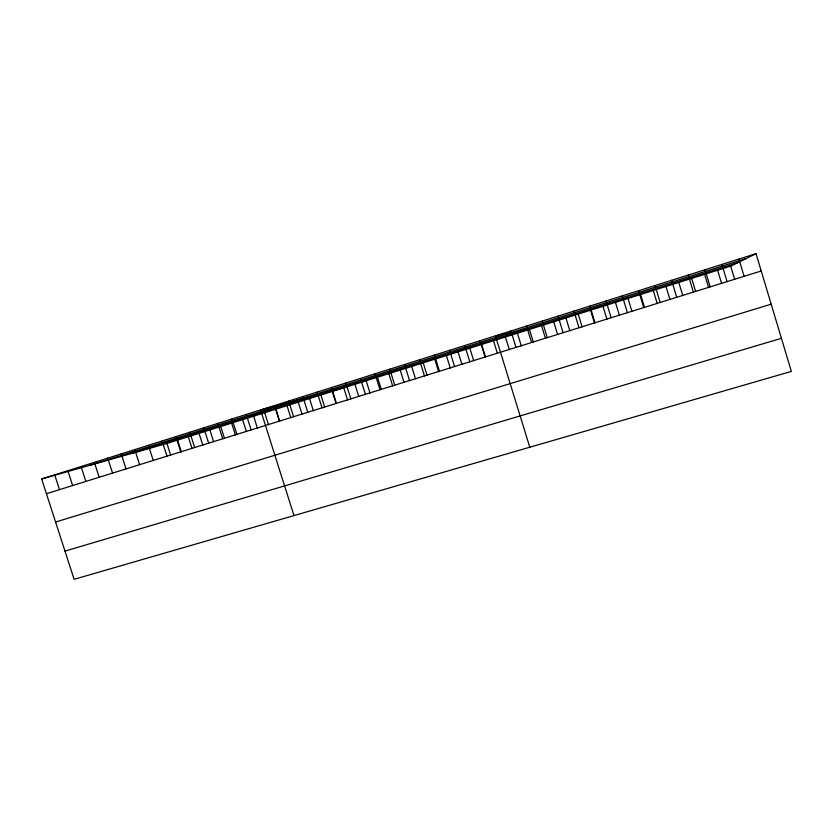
<?xml version="1.0" encoding="UTF-8"?>
<svg xmlns="http://www.w3.org/2000/svg" width="833" height="833" viewBox="0 0 833 833"><rect width="100%" height="100%" fill="white"/><g stroke="black" fill="none" stroke-linecap="round" stroke-linejoin="round"><path stroke-width="1.25" d="M41.65 478.975L166.944 443.448L730.687 266.154L756.031 253.68L791.35 371.403L74.106 579.32L41.65 478.975L756.031 253.68M89.652 465.366L746.118 258.553M131.739 453.423L737.642 262.728M46.419 493.719L761.227 270.975M55.572 522.02L771.181 304.18M64.984 551.123L781.427 338.323M67.848 470.718L72.638 485.545M54.707 474.862L59.487 489.648M121.212 453.881L126.033 468.906M107.749 458.129L112.559 473.102M94.368 462.357L99.169 477.278M81.072 466.542L85.861 481.422M177.596 440.095L181.334 451.83M175.919 436.638L180.771 451.85M166.944 443.448L170.671 455.151M162.112 440.99L166.954 456.151M148.399 445.311L153.23 460.43M134.769 449.612L139.59 464.679M231.991 418.947L236.884 434.368M231.636 423.102L235.406 434.982M220.724 426.527L224.483 438.387M217.84 423.414L222.723 438.783M209.864 429.943L213.623 441.771M203.783 427.85L208.646 443.166M199.056 433.347L202.804 445.134M189.799 432.254L194.662 447.519M188.3 436.731L192.048 448.487M288.655 401.079L293.58 416.698M287.01 405.681L290.811 417.718M275.827 409.201L279.617 421.206M274.567 405.525L279.482 421.092M264.696 412.699L268.486 424.674M293.976 515.585L260.573 409.94L343.769 387.834L347.59 400.027M253.628 416.188L257.407 428.131M246.235 414.459L251.139 429.922M242.601 419.645L246.381 431.556M345.882 383.034L350.839 398.861M331.44 387.584L336.386 403.359M332.305 391.437L336.115 403.599M320.892 395.029L324.703 407.16M317.081 392.114L322.027 407.837M309.543 398.601L313.354 410.69M302.827 396.612L307.762 412.283M298.245 402.152L302.046 414.22M404.557 364.521L409.555 380.556M400.225 370.081L404.067 382.43M389.75 369.196L394.738 385.179M388.824 373.663L392.666 385.981M377.474 377.234L381.316 389.521M375.037 373.84L380.015 389.761M366.187 380.785L370.019 393.041M360.408 378.442L365.375 394.321M354.952 384.315L358.773 396.539M458.077 351.88L461.961 364.396M449.56 350.329L454.589 366.53M446.394 355.556L450.268 368.03M434.462 355.087L439.48 371.237M434.764 359.221L438.627 371.664M423.195 362.855L427.058 375.267M419.468 359.825L424.466 375.912M411.679 366.478L415.532 378.859M517.397 333.231L521.291 345.903M510.931 330.972L515.991 347.392M505.412 337.001L509.307 349.641M529.798 447.227L495.437 335.866L529.434 329.441L533.339 342.144M493.49 340.749L497.384 353.359M481.63 344.477L485.514 357.055M480.047 340.718L485.087 357.024M469.822 348.194L473.706 360.731M464.762 345.539L469.791 361.793M573.927 311.105L579.018 327.754M565.93 317.967L569.845 330.774M558.016 316.124L563.098 332.711M553.695 321.809L557.621 334.585M542.221 321.111L547.291 337.636M541.533 325.641L545.448 338.375M526.529 326.057L531.589 342.53M627.999 298.453L631.945 311.427M622.261 295.861L627.384 312.677M615.452 302.389L619.398 315.332M606.039 300.984L611.151 317.737M602.977 306.315L606.913 319.226M589.931 306.065L595.033 322.767M590.566 310.22L594.491 323.1M578.217 314.103L582.142 326.942M678.812 282.47L682.779 295.59M671.585 280.305L676.729 297.308M666.004 286.5L669.971 299.578M655.03 285.532L660.173 302.462M653.27 290.498L657.227 303.545M640.598 294.486L644.555 307.502M638.599 290.717L643.722 307.585M738.913 259.073L744.098 276.317M730.687 266.154L734.685 279.419M721.909 264.436L727.084 281.616M717.619 270.267L721.607 283.491M705.02 269.767L710.185 286.875M704.614 274.349L708.591 287.541M691.682 278.42L695.649 291.571M688.245 275.057L693.4 292.112"/></g></svg>
